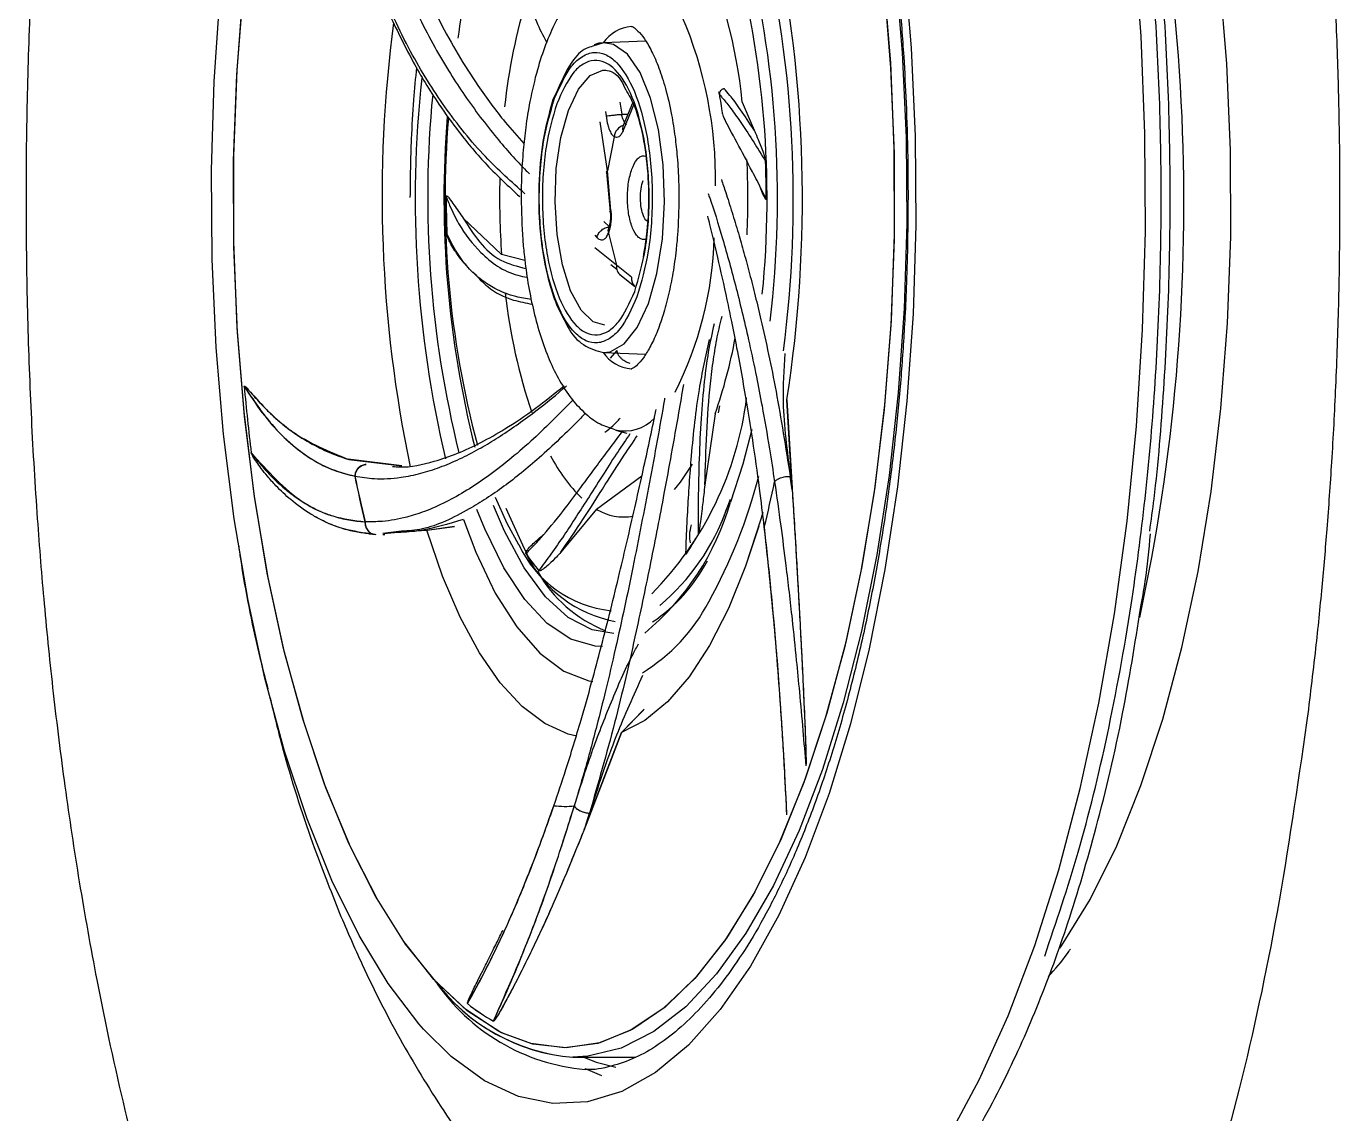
# Model space of a CAD drawing. Header units: inches. Extents: x 2 to 87, y 6 to 129.
# Drawn here: x 77.591 to 79.713, y 64.055 to 65.813 of the extents above; entities that cross this region are included whole.
import ezdxf

# ---------------------------------------------------------------- set-up
doc = ezdxf.new("R2010")
doc.units = ezdxf.units.IN
doc.header["$MEASUREMENT"] = 0
doc.layers.add('1', color=4, linetype='Continuous')

# ---------------------------------------------------------------- blocks, each defined once
blk = doc.blocks.new('2026 STRIDE')
at = {"layer": '1', "color": 3}
for p, q in [((76.259, 44.6798), (76.1909, 44.6772)), ((76.1909, 44.6772), (76.1735, 44.6714)), ((76.2173, 44.5809), (76.2203, 44.5615)), ((76.2224, 44.5348), (76.2411, 44.5795)), ((76.2379, 44.5794), (76.2229, 44.5434)), ((76.4149, 44.5812), (76.4345, 44.5357)), ((76.1943, 44.5657), (76.1953, 44.5587)), ((76.2203, 44.5615), (76.2305, 44.5615)), ((76.1971, 44.47), (76.1857, 44.5491)), ((76.2081, 44.5252), (76.1971, 44.47)), ((76.1959, 44.4678), (76.2016, 44.4036)), ((76.2028, 44.4061), (76.1971, 44.47)), ((75.9643, 44.3937), (76.0261, 44.3345)), ((76.1913, 44.3883), (76.2007, 44.3795)), ((76.1767, 44.3658), (76.1801, 44.3624)), ((76.1989, 44.3695), (76.2119, 44.3173)), ((76.2119, 44.3173), (76.1767, 44.3458)), ((76.0639, 44.325), (76.0261, 44.3345)), ((76.2124, 44.3103), (76.2026, 44.3178)), ((76.2363, 44.298), (76.2119, 44.3173)), ((76.2166, 44.3029), (76.2415, 44.2832)), ((76.1909, 44.1762), (76.2589, 44.1736)), ((76.2125, 44.1793), (76.2017, 44.167)), ((76.3767, 44.0788), (76.3788, 44.0899)), ((76.4873, 44.0998), (76.4956, 43.9568)), ((76.4957, 43.9543), (76.4873, 44.0998)), ((76.3712, 44.0773), (76.3547, 43.9623)), ((76.2101, 44.051), (76.2286, 44.0461)), ((75.865, 43.9929), (75.7783, 44.0036)), ((75.7793, 44.0033), (75.865, 43.9929)), ((76.1798, 43.9228), (76.253, 43.9769)), ((76.4957, 43.9543), (76.4926, 43.9759)), ((76.4956, 43.9568), (76.4928, 43.9759)), ((76.3954, 43.9387), (76.3813, 43.9018)), ((76.1798, 43.9228), (76.1219, 43.8533)), ((75.9054, 43.8891), (75.9499, 43.8958)), ((75.9054, 43.8891), (75.9502, 43.8949)), ((75.8119, 43.8831), (75.8227, 43.8822)), ((75.8133, 43.883), (75.8229, 43.8822)), ((75.8644, 43.8872), (75.8342, 43.8836)), ((75.8342, 43.8819), (75.8376, 43.8819)), ((75.8588, 43.8853), (75.8358, 43.8833)), ((75.8358, 43.8819), (75.8376, 43.8819)), ((75.8388, 43.8848), (75.9054, 43.8891)), ((76.22, 43.5622), (76.2568, 43.5995)), ((76.22, 43.5622), (76.2557, 43.5978)), ((76.1618, 43.4107), (76.22, 43.5622)), ((76.22, 43.5622), (76.1628, 43.4131)), ((76.1618, 43.4107), (76.1682, 43.4314)), ((76.1628, 43.4131), (76.1684, 43.4314)), ((76.1414, 43.037), (76.2432, 43.037)), ((76.1414, 43.037), (76.2432, 43.037)), ((76.188, 43.007), (76.1617, 43.0184))]:
    blk.add_line(p, q, dxfattribs=at)
at = {"layer": '1', "color": 3, "flags": 128}
for points in [[(76.8448, 43.1038), (76.8878, 43.2174), (76.9267, 43.3401), (76.9614, 43.4712), (76.9914, 43.6094), (77.0167, 43.754), (77.037, 43.9036), (77.0522, 44.0572), (77.062, 44.2136), (77.0666, 44.3717), (77.0658, 44.5302), (77.0596, 44.6878), (77.0481, 44.8435), (77.0314, 44.996), (77.0095, 45.1442), (76.9828, 45.287), (76.9513, 45.4231), (76.9153, 45.5517), (76.875, 45.6718), (76.8309, 45.7823), (76.7832, 45.8826)], [(76.2543, 45.8544), (76.3081, 45.8153), (76.3601, 45.7628), (76.4099, 45.6974), (76.4569, 45.6198), (76.5008, 45.5306), (76.541, 45.4309), (76.5773, 45.3215), (76.6092, 45.2035), (76.6364, 45.0779), (76.6588, 44.9462), (76.676, 44.8094), (76.6879, 44.6689), (76.6945, 44.5261), (76.6955, 44.3823), (76.6911, 44.239), (76.6812, 44.0975), (76.666, 43.9591), (76.6456, 43.8253), (76.6202, 43.6972), (76.59, 43.5762), (76.5554, 43.4633), (76.5166, 43.3598)], [(76.662, 44.7966), (76.6737, 44.6614), (76.6801, 44.5238), (76.6812, 44.3853), (76.6769, 44.2472), (76.6673, 44.1109), (76.6525, 43.9777), (76.6326, 43.849), (76.6078, 43.726), (76.5784, 43.61), (76.5446, 43.5021), (76.5068, 43.4034), (76.4654, 43.3148), (76.4208, 43.2373), (76.3734, 43.1717), (76.3237, 43.1185), (76.2721, 43.0783), (76.2193, 43.0515), (76.1657, 43.0384), (76.1413, 43.037)], [(76.662, 44.7966), (76.6737, 44.6614), (76.6801, 44.5238), (76.6812, 44.3853), (76.6769, 44.2472), (76.6673, 44.1109), (76.6525, 43.9777), (76.6326, 43.849), (76.6078, 43.726), (76.5784, 43.61), (76.5446, 43.5021), (76.5068, 43.4034), (76.4654, 43.3148), (76.4208, 43.2373), (76.3734, 43.1717), (76.3237, 43.1185), (76.2721, 43.0783), (76.2193, 43.0515), (76.1657, 43.0384), (76.1413, 43.037)], [(76.6431, 44.7809), (76.6544, 44.6447), (76.6602, 44.5062), (76.6606, 44.367), (76.6555, 44.2283), (76.645, 44.0917), (76.6292, 43.9586), (76.6082, 43.8302), (76.5823, 43.708), (76.5517, 43.5931), (76.5167, 43.4868)], [(76.6439, 44.7731), (76.6548, 44.6367), (76.6604, 44.4982), (76.6605, 44.359), (76.6551, 44.2204), (76.6442, 44.084), (76.6281, 43.951), (76.6068, 43.823), (76.5806, 43.7011), (76.5498, 43.5867), (76.5146, 43.4809)], [(75.8999, 43.0824), (75.8927, 43.0907), (75.8429, 43.1561), (75.7959, 43.2337), (75.7521, 43.3228), (75.7118, 43.4225), (75.6756, 43.5319), (75.6436, 43.65), (75.6164, 43.7755), (75.594, 43.9073), (75.5768, 44.0441), (75.5649, 44.1845), (75.5584, 44.3273), (75.5573, 44.4711), (75.5618, 44.6144), (75.5716, 44.756)], [(76.0263, 43.0766), (76.0201, 43.0798), (75.9677, 43.1145), (75.9169, 43.1627), (75.8683, 43.2238), (75.8224, 43.2973), (75.7795, 43.3824), (75.7402, 43.4782), (75.7049, 43.5838), (75.674, 43.698), (75.6476, 43.8196), (75.6262, 43.9475), (75.61, 44.0803), (75.599, 44.2167), (75.5935, 44.3552), (75.5934, 44.4945), (75.5988, 44.633), (75.6096, 44.7695)], [(76.9284, 43.213), (76.9312, 43.2171), (76.9773, 43.2922), (77.0202, 43.3789), (77.0594, 43.4763), (77.0946, 43.5834), (77.1255, 43.6992), (77.1516, 43.8224), (77.1727, 43.9518), (77.1887, 44.086), (77.1993, 44.2236), (77.2044, 44.3634), (77.204, 44.5037), (77.1981, 44.6432), (77.1867, 44.7805), (77.17, 44.9141), (77.1482, 45.0427), (77.1214, 45.1649), (77.0899, 45.2795), (77.0541, 45.3853), (77.0143, 45.4813), (76.9709, 45.5664), (76.933, 45.6274)], [(76.0294, 43.0751), (76.0232, 43.0782), (75.9707, 43.1121), (75.9198, 43.1595), (75.871, 43.22), (75.8249, 43.2928), (75.7819, 43.3772), (75.7424, 43.4724), (75.7069, 43.5774), (75.6756, 43.6912), (75.649, 43.8124), (75.6273, 43.94), (75.6108, 44.0726), (75.5995, 44.2088), (75.5936, 44.3472), (75.5932, 44.4865), (75.5983, 44.6251), (75.6088, 44.7617), (75.6247, 44.8949), (75.6456, 45.0232), (75.6716, 45.1455), (75.7022, 45.2603), (75.7371, 45.3666)], [(76.1909, 44.6772), (76.1833, 44.6762), (76.176, 44.6737)], [(76.1909, 44.1762), (76.2014, 44.1773), (76.2243, 44.1901), (76.2454, 44.2166), (76.2634, 44.2554), (76.2772, 44.3042), (76.2862, 44.36), (76.2897, 44.4197), (76.2875, 44.4799), (76.2798, 44.5369), (76.267, 44.5876), (76.2499, 44.6289), (76.2294, 44.6584), (76.2068, 44.6745), (76.1909, 44.6772)], [(76.1932, 44.2205), (76.1744, 44.2259), (76.1548, 44.2449), (76.1378, 44.2762), (76.1245, 44.3178), (76.1159, 44.3669), (76.1125, 44.42), (76.1146, 44.4736), (76.1219, 44.524), (76.1341, 44.5677), (76.1503, 44.6019), (76.1693, 44.6241), (76.19, 44.6328), (76.1947, 44.6329)], [(76.2016, 44.4036), (76.2013, 44.4043), (76.2017, 44.4052), (76.2028, 44.4061)], [(76.4305, 44.0517), (76.416, 43.9958), (76.3962, 43.9341)], [(76.334, 43.9957), (76.3148, 43.9669), (76.305, 43.9549)], [(76.0541, 43.8656), (76.0354, 43.8998), (76.0163, 43.942)], [(76.1891, 43.7011), (76.1772, 43.7018), (76.1381, 43.7131), (76.1, 43.7384), (76.0637, 43.777), (76.0297, 43.8283), (75.9989, 43.8912), (75.9864, 43.9225)], [(76.2073, 43.722), (76.1723, 43.7278), (76.134, 43.7477), (76.0972, 43.7815), (76.0626, 43.8284), (76.031, 43.8874), (76.0133, 43.9292)], [(76.0329, 43.9246), (76.0626, 43.8594), (76.0676, 43.8502)], [(76.4482, 43.9174), (76.4452, 43.9066), (76.4206, 43.8307), (76.3928, 43.7624), (76.3622, 43.7026), (76.3292, 43.6522), (76.2942, 43.6116), (76.2576, 43.5815), (76.22, 43.5622)], [(75.9645, 43.9063), (75.9845, 43.8536), (76.016, 43.7874), (76.0507, 43.7326), (76.0879, 43.6902), (76.127, 43.6609), (76.1673, 43.6453), (76.1734, 43.6442)], [(76.4419, 43.8954), (76.4206, 43.8307), (76.3928, 43.7624), (76.3622, 43.7026), (76.3292, 43.6522), (76.2942, 43.6116), (76.2576, 43.5815), (76.22, 43.5622)], [(76.148, 43.556), (76.1339, 43.5594), (76.096, 43.5763), (76.0592, 43.604), (76.0238, 43.6423), (75.9903, 43.6906), (75.9591, 43.7484), (75.9307, 43.8148), (75.9054, 43.8891)], [(76.148, 43.556), (76.1339, 43.5594), (76.096, 43.5763), (76.0592, 43.604), (76.0238, 43.6423), (75.9903, 43.6906), (75.9591, 43.7484), (75.9307, 43.8148), (75.9054, 43.8891)], [(76.5146, 43.4809), (76.4754, 43.3849), (76.4327, 43.2995), (76.3868, 43.2257), (76.3383, 43.1642), (76.2875, 43.1156), (76.2352, 43.0805), (76.1817, 43.0593), (76.1276, 43.052), (76.0736, 43.0589), (76.0263, 43.0766)], [(76.5167, 43.4868), (76.4778, 43.3901), (76.4352, 43.3041), (76.3895, 43.2296), (76.3411, 43.1674), (76.2905, 43.118), (76.2382, 43.0822), (76.1848, 43.0601), (76.1308, 43.052), (76.0767, 43.0581), (76.0294, 43.0751)], [(76.5166, 43.3598), (76.4741, 43.2665), (76.4282, 43.1844), (76.3795, 43.1142), (76.3283, 43.0567), (76.2751, 43.0124), (76.2205, 42.9817), (76.165, 42.9649), (76.1092, 42.9622), (76.0535, 42.9736), (75.9985, 42.999), (75.9447, 43.0381), (75.8999, 43.0824)], [(76.0835, 42.7563), (76.0996, 42.7392), (76.1577, 42.687), (76.2174, 42.6481), (76.2782, 42.6226), (76.3396, 42.6109), (76.4012, 42.613), (76.4625, 42.6289), (76.523, 42.6585), (76.5822, 42.7016), (76.6398, 42.7578), (76.6953, 42.8267), (76.7482, 42.9077), (76.7982, 43.0004), (76.8448, 43.1038)], [(76.1589, 43.037), (76.179, 43.0292), (76.2106, 43.0209)]]:
    blk.add_lwpolyline(points, dxfattribs=at)
at = {"layer": '1', "color": 3}
for centre, radius, start, end in [((73.9516, 44.4175), 3.1772, 347.8307, 16.3311), ((76.8559, 44.56), 0.909, 152.0688, 172.132), ((74.7781, 44.4264), 1.6939, 353.2393, 14.4881), ((74.6166, 44.4244), 1.881, 352.5065, 13.2257), ((74.3909, 44.4248), 2.1214, 351.1873, 11.898), ((75.6564, 44.5113), 0.7617, 5.2684, 25.9269), ((74.8895, 44.4255), 1.5657, 354.3267, 15.0417), ((76.9825, 44.4717), 0.9568, 162.9645, 173.9024), ((77.9576, 44.4288), 2.1245, 172.41, 191.8857), ((76.2422, 44.6399), 0.0639, 95.5236, 144.2939), ((75.7051, 44.4567), 0.6668, 359.0837, 23.2894), ((77.7135, 44.4248), 1.8269, 173.873, 193.2994), ((77.6217, 44.4274), 1.7149, 174.4455, 193.937), ((77.5843, 44.4258), 1.6513, 175.4298, 194.108), ((77.4822, 44.4255), 1.5474, 175.1641, 194.9366), ((76.2295, 44.523), 0.0215, 107.8129, 174.1918), ((76.2313, 44.5386), 0.00968, 150.4182, 203.1262), ((75.1003, 44.4267), 1.3239, 357.4015, 2.6801), ((74.7465, 44.4267), 1.7073, 359.9402, 1.9661), ((77.3434, 44.4268), 1.3205, 178.6618, 184.0064), ((77.644, 44.4267), 1.7073, 179.9402, 181.9663), ((76.2072, 44.3733), 0.00913, 150.1252, 204.5202), ((75.7864, 44.377), 0.5836, 333.0141, 358.4854), ((76.2282, 44.3147), 0.0165, 170.9207, 234.4398), ((76.2533, 44.2957), 0.0172, 172.2133, 226.2871), ((76.941, 44.3737), 0.9146, 186.368, 198.7893), ((75.5808, 44.3526), 0.837, 340.7955, 349.4828), ((76.2404, 44.2105), 0.0607, 214.2999, 265.5833), ((78.7982, 44.4056), 3.2006, 185.092, 187.0298), ((78.7982, 44.4056), 3.2006, 185.0921, 187.0301), ((75.8784, 44.1706), 0.548, 315.4314, 352.9036), ((76.2247, 44.1176), 0.0681, 257.6268, 315.7336), ((76.343, 44.131), 0.267, 207.1537, 225.4711), ((77.5375, 44.3253), 1.783, 191.2852, 193.7095), ((77.5378, 44.3253), 1.783, 191.285, 193.7093), ((75.6122, 44.1896), 0.8566, 330.9269, 345.5891), ((74.7459, 44.3196), 1.7571, 345.9827, 348.4309), ((76.2234, 43.9937), 0.0833, 238.4093, 280.6941), ((75.9837, 44.0536), 0.4294, 309.6039, 343.8482), ((76.0486, 44.0448), 0.3624, 310.0525, 340.3284), ((75.9711, 44.0876), 0.4256, 326.0128, 331.1291), ((76.2223, 43.9431), 0.1852, 204.7125, 264.0305), ((76.3388, 44.0333), 0.3283, 213.6419, 219.7252), ((76.2465, 43.9398), 0.2016, 206.9093, 259.4226), ((76.1233, 43.9617), 0.2652, 303.5458, 332.5666), ((76.2744, 43.9295), 0.2183, 209.3061, 248.3855), ((76.103, 43.9069), 0.2904, 301.2496, 332.6274), ((76.1291, 43.5916), 0.1491, 262.8845, 275.5719), ((76.1293, 43.5916), 0.1491, 262.8834, 275.5707), ((76.1664, 43.3445), 0.3086, 216.2325, 265.3522), ((76.166, 43.3435), 0.3076, 216.5933, 265.3942), ((76.1896, 43.3418), 0.3258, 213.8843, 264.9825), ((76.175, 43.3802), 0.3278, 231.5138, 240.3727), ((76.175, 43.3802), 0.3278, 231.5147, 240.3727)]:
    blk.add_arc(centre, radius, start, end, dxfattribs=at)
for points, knots in [([(76.9038, 43.2004), (76.9224, 43.2554), (76.9603, 43.367), (77.007, 43.5584), (77.0425, 43.7511), (77.0671, 43.9391), (77.0829, 44.1172), (77.0916, 44.2999), (77.093, 44.4852), (77.087, 44.6698), (77.0736, 44.8506), (77.0534, 45.0258), (77.024, 45.2091), (76.9839, 45.3958), (76.932, 45.5778), (76.8729, 45.7386), (76.8067, 45.8804), (76.7325, 46), (76.6783, 46.0715), (76.6487, 46.0971), (76.6475, 46.0981)], [0, 0, 0, 0, 0.062432, 0.126801, 0.192981, 0.244714, 0.296452, 0.349286, 0.402125, 0.454959, 0.507798, 0.559531, 0.611269, 0.677444, 0.741814, 0.80425, 0.866681, 0.931051, 0.997231, 1, 1, 1, 1]), ([(76.1517, 45.8355), (76.1534, 45.8357), (76.1707, 45.8381), (76.2016, 45.8324), (76.2451, 45.8175), (76.2867, 45.7925), (76.3277, 45.7586), (76.368, 45.7152), (76.4074, 45.6626), (76.4454, 45.6009), (76.4817, 45.5304), (76.5159, 45.4516), (76.5477, 45.3651), (76.5766, 45.2718), (76.6024, 45.1724), (76.6248, 45.0683), (76.6435, 44.961), (76.6584, 44.8535), (76.669, 44.7513), (76.6759, 44.6607), (76.6803, 44.5758), (76.6826, 44.4997), (76.6829, 44.4485), (76.683, 44.4267)], [0, 0, 0, 0, 0.006784, 0.069703, 0.125784, 0.179444, 0.23203, 0.284296, 0.336569, 0.389002, 0.441661, 0.494527, 0.547544, 0.600627, 0.653654, 0.706447, 0.758686, 0.809705, 0.857661, 0.89891, 0.932091, 0.971112, 1, 1, 1, 1]), ([(77.0736, 43.8874), (77.076, 43.9048), (77.0861, 43.9793), (77.0971, 44.1175), (77.1062, 44.2998), (77.1075, 44.4852), (77.1015, 44.6698), (77.0881, 44.8506), (77.0679, 45.0258), (77.0385, 45.2089), (76.9988, 45.3966), (76.9625, 45.5172), (76.9446, 45.5766)], [0, 0, 0, 0, 0.0308697, 0.1317375, 0.2347399, 0.337754, 0.4407564, 0.5437705, 0.6446268, 0.7454947, 0.8745067, 1, 1, 1, 1]), ([(75.5398, 42.539), (75.5278, 42.5735), (75.5007, 42.6509), (75.4596, 42.7878), (75.4147, 42.9594), (75.3756, 43.1409), (75.3441, 43.3171), (75.3208, 43.4721), (75.302, 43.6223), (75.2873, 43.7666), (75.2754, 43.9145), (75.2662, 44.0688), (75.2601, 44.2324), (75.2576, 44.3974), (75.2589, 44.5634), (75.264, 44.7346), (75.2737, 44.9156), (75.2895, 45.1103), (75.3121, 45.3183), (75.3333, 45.4572), (75.3444, 45.5294)], [0, 0, 0, 0, 0.043701, 0.097888, 0.162651, 0.238107, 0.292693, 0.344621, 0.393873, 0.440432, 0.484277, 0.535162, 0.586293, 0.637683, 0.689347, 0.741299, 0.798035, 0.859985, 0.927263, 1, 1, 1, 1]), ([(75.8075, 44.9594), (75.8129, 44.9386), (75.8255, 44.8902), (75.8472, 44.8254), (75.8709, 44.7659), (75.8936, 44.7164), (75.9176, 44.6703), (75.942, 44.6288), (75.9747, 44.5789), (76.0153, 44.5259), (76.0512, 44.4847), (76.0697, 44.4668), (76.0715, 44.4651)], [0, 0, 0, 0, 0.101476, 0.235233, 0.331877, 0.422404, 0.515355, 0.605274, 0.682257, 0.84497, 0.985015, 1, 1, 1, 1]), ([(75.832, 44.9685), (75.8416, 44.9331), (75.8604, 44.8634), (75.8935, 44.779), (75.9256, 44.7114), (75.9555, 44.6576), (75.9906, 44.6029), (76.026, 44.5546), (76.0521, 44.5255), (76.0623, 44.5141)], [0, 0, 0, 0, 0.19292, 0.380042, 0.502759, 0.624435, 0.745461, 0.900391, 1, 1, 1, 1]), ([(76.0991, 44.6777), (76.0935, 44.6886), (76.08, 44.7148), (76.065, 44.7578), (76.0531, 44.8062), (76.0458, 44.8572), (76.0429, 44.9128), (76.0455, 44.9515), (76.0468, 44.9714)], [0, 0, 0, 0, 0.124196, 0.297506, 0.454483, 0.618384, 0.80423, 1, 1, 1, 1]), ([(77.3643, 44.8928), (77.3674, 44.844), (77.3732, 44.7513), (77.3781, 44.6182), (77.3804, 44.4984), (77.3807, 44.3782), (77.3788, 44.2538), (77.3743, 44.1243), (77.3679, 44.0035), (77.3603, 43.8953), (77.3516, 43.7948), (77.3411, 43.69), (77.3321, 43.6174), (77.3271, 43.5774)], [0, 0, 0, 0, 0.111127, 0.211379, 0.300811, 0.381291, 0.481986, 0.581303, 0.673906, 0.756501, 0.828688, 0.905688, 1, 1, 1, 1]), ([(76.0639, 44.4328), (76.0423, 44.4521), (75.9963, 44.4933), (75.9449, 44.5572), (75.9057, 44.616), (75.8782, 44.6635), (75.8536, 44.7128), (75.8294, 44.7692), (75.8086, 44.8258), (75.7961, 44.8682), (75.7908, 44.8862)], [0, 0, 0, 0, 0.183116, 0.390267, 0.487536, 0.587757, 0.695182, 0.783842, 0.908253, 1, 1, 1, 1]), ([(75.8125, 44.8117), (75.817, 44.7975), (75.8303, 44.7552), (75.855, 44.7008), (75.8811, 44.6494), (75.9031, 44.6113), (75.9275, 44.5731), (75.9603, 44.5279), (76.0033, 44.4766), (76.0376, 44.4449), (76.0555, 44.4284)], [0, 0, 0, 0, 0.08553, 0.254571, 0.36475, 0.446897, 0.537278, 0.662224, 0.823497, 1, 1, 1, 1]), ([(76.2054, 44.7993), (76.1996, 44.7978), (76.182, 44.7932), (76.1576, 44.7735), (76.1331, 44.7455), (76.1132, 44.7117), (76.097, 44.6747), (76.0829, 44.6319), (76.0723, 44.5867), (76.0652, 44.5426), (76.0607, 44.5014), (76.0582, 44.4634), (76.0579, 44.4375), (76.0578, 44.4267)], [0, 0, 0, 0, 0.053593, 0.162231, 0.275051, 0.379439, 0.479261, 0.577248, 0.691293, 0.777928, 0.850741, 0.937406, 1, 1, 1, 1]), ([(76.2363, 44.7035), (76.2363, 44.7035), (76.2362, 44.7035), (76.2381, 44.7033), (76.2462, 44.6971), (76.2569, 44.6843), (76.2689, 44.664), (76.2806, 44.6369), (76.2918, 44.6024), (76.3005, 44.5646), (76.3065, 44.5267), (76.3104, 44.4901), (76.3124, 44.4571), (76.3126, 44.435), (76.3127, 44.4267)], [0, 0, 0, 0, 0.007474, 0.113762, 0.202872, 0.294245, 0.388771, 0.486131, 0.583814, 0.695343, 0.780574, 0.854737, 0.945629, 1, 1, 1, 1]), ([(76.1118, 44.5873), (76.1205, 44.6067), (76.1339, 44.6365), (76.1568, 44.6564), (76.1753, 44.6631), (76.1941, 44.6596), (76.2171, 44.6429), (76.2422, 44.6022), (76.2597, 44.5404), (76.2676, 44.4824), (76.2702, 44.4344), (76.2688, 44.3863), (76.2626, 44.3263), (76.2519, 44.2899), (76.2449, 44.2662)], [0, 0, 0, 0, 0.119728, 0.18418, 0.25, 0.31582, 0.380272, 0.5, 0.619728, 0.68418, 0.75, 0.81582, 0.880272, 1, 1, 1, 1]), ([(76.1735, 44.6714), (76.1699, 44.6704), (76.1576, 44.6672), (76.1351, 44.6441), (76.1212, 44.6116), (76.113, 44.5924)], [0, 0, 0, 0, 0.146759, 0.494781, 1, 1, 1, 1]), ([(75.8886, 44.6371), (75.8869, 44.6197), (75.8833, 44.5815), (75.8792, 44.5113), (75.8785, 44.4584), (75.8781, 44.4267)], [0, 0, 0, 0, 0.252032, 0.552704, 1, 1, 1, 1]), ([(76.2413, 44.2749), (76.2479, 44.2973), (76.258, 44.3318), (76.2639, 44.3885), (76.2652, 44.434), (76.2628, 44.4793), (76.2552, 44.5342), (76.2387, 44.5926), (76.215, 44.6311), (76.1932, 44.6469), (76.1755, 44.6502), (76.1579, 44.6439), (76.1364, 44.6251), (76.1237, 44.5968), (76.1154, 44.5785)], [0, 0, 0, 0, 0.119728, 0.18418, 0.25, 0.31582, 0.380272, 0.5, 0.619728, 0.68418, 0.75, 0.81582, 0.880272, 1, 1, 1, 1]), ([(76.1932, 44.6329), (76.2021, 44.6313), (76.2136, 44.6292), (76.2244, 44.6063), (76.2268, 44.6012)], [0, 0, 0, 0, 0.776713, 1, 1, 1, 1]), ([(76.2268, 44.6012), (76.2319, 44.5926), (76.2434, 44.573), (76.2566, 44.5204), (76.2638, 44.4598), (76.2643, 44.3933), (76.2583, 44.3527), (76.255, 44.3309)], [0, 0, 0, 0, 0.164748, 0.377602, 0.580069, 0.773906, 1, 1, 1, 1]), ([(76.3768, 44.5981), (76.3788, 44.5881), (76.381, 44.5769), (76.3826, 44.5636), (76.3828, 44.5621)], [0, 0, 0, 0, 0.88942, 1, 1, 1, 1]), ([(76.3864, 44.6026), (76.3859, 44.6026), (76.3848, 44.6026), (76.3831, 44.6021), (76.3815, 44.6012), (76.3802, 44.5999), (76.3791, 44.5984), (76.3785, 44.5966), (76.3782, 44.5949), (76.3783, 44.5938), (76.3784, 44.5932)], [0, 0, 0, 0, 0.114792, 0.237857, 0.367229, 0.500031, 0.632829, 0.76219, 0.885236, 1, 1, 1, 1]), ([(76.4345, 44.5357), (76.4267, 44.5475), (76.4108, 44.5717), (76.3949, 44.5925), (76.386, 44.6027), (76.3861, 44.6029), (76.3861, 44.603)], [0, 0, 0, 0, 0.2785842, 0.572863, 0.8217447, 1, 1, 1, 1]), ([(76.108, 44.5811), (76.1024, 44.5605), (76.0913, 44.5197), (76.0853, 44.4478), (76.0868, 44.3728), (76.097, 44.3085), (76.1126, 44.2561), (76.1248, 44.2335), (76.1311, 44.2218)], [0, 0, 0, 0, 0.1829396, 0.3620831, 0.5331692, 0.7347823, 0.8628288, 1, 1, 1, 1]), ([(76.2449, 44.2662), (76.2362, 44.2468), (76.2227, 44.2169), (76.1999, 44.197), (76.1813, 44.1903), (76.1626, 44.1938), (76.1395, 44.2105), (76.1144, 44.2512), (76.097, 44.313), (76.089, 44.3711), (76.0865, 44.4191), (76.0879, 44.4672), (76.0941, 44.5271), (76.1048, 44.5636), (76.1118, 44.5873)], [0, 0, 0, 0, 0.119728, 0.18418, 0.25, 0.31582, 0.380272, 0.5, 0.619728, 0.68418, 0.75, 0.81582, 0.880272, 1, 1, 1, 1]), ([(76.1154, 44.5785), (76.1088, 44.5561), (76.0987, 44.5216), (76.0928, 44.465), (76.0915, 44.4195), (76.0939, 44.3741), (76.1015, 44.3192), (76.1179, 44.2608), (76.1417, 44.2223), (76.1634, 44.2065), (76.1812, 44.2032), (76.1987, 44.2096), (76.2203, 44.2284), (76.233, 44.2566), (76.2413, 44.2749)], [0, 0, 0, 0, 0.119728, 0.18418, 0.25, 0.31582, 0.380272, 0.5, 0.619728, 0.68418, 0.75, 0.81582, 0.880272, 1, 1, 1, 1]), ([(76.113, 44.5924), (76.1113, 44.5899), (76.1092, 44.5868), (76.1082, 44.582), (76.108, 44.5811)], [0, 0, 0, 0, 0.818618, 1, 1, 1, 1]), ([(76.3777, 44.5942), (76.3782, 44.5936), (76.3788, 44.5929), (76.3856, 44.585), (76.3914, 44.5777), (76.4005, 44.5657), (76.4142, 44.5463), (76.4326, 44.5182), (76.4463, 44.4959), (76.4528, 44.4853)], [0, 0, 0, 0, 0.2292375, 0.3221975, 0.4145461, 0.5063499, 0.6786296, 0.8472745, 1, 1, 1, 1]), ([(76.1953, 44.5587), (76.1966, 44.5589), (76.1993, 44.5593), (76.2059, 44.5601), (76.2134, 44.5609), (76.2181, 44.5613), (76.2203, 44.5615)], [0, 0, 0, 0, 0.241066, 0.5, 0.758934, 1, 1, 1, 1]), ([(76.1953, 44.5587), (76.196, 44.5538), (76.1971, 44.5459), (76.2003, 44.5361), (76.2039, 44.5288), (76.2067, 44.5264), (76.2081, 44.5252)], [0, 0, 0, 0, 0.317005, 0.511298, 0.756925, 1, 1, 1, 1]), ([(76.2282, 44.5442), (76.2274, 44.5449), (76.226, 44.5461), (76.224, 44.5497), (76.2218, 44.5547), (76.2209, 44.559), (76.2203, 44.5615)], [0, 0, 0, 0, 0.242062, 0.454358, 0.679701, 1, 1, 1, 1]), ([(76.4538, 44.425), (76.4535, 44.4256), (76.4527, 44.4271), (76.4503, 44.4318), (76.4429, 44.4464), (76.4268, 44.4779), (76.4043, 44.5208), (76.3861, 44.5527), (76.3845, 44.5596), (76.3839, 44.5622)], [0, 0, 0, 0, 0.007834, 0.020926, 0.062728, 0.205474, 0.472485, 0.798923, 1, 1, 1, 1]), ([(76.2224, 44.5348), (76.2214, 44.5327), (76.2194, 44.5284), (76.2158, 44.5249), (76.2119, 44.5234), (76.2094, 44.5246), (76.2081, 44.5252)], [0, 0, 0, 0, 0.249864, 0.499991, 0.749866, 1, 1, 1, 1]), ([(76.4345, 44.5357), (76.4356, 44.5331), (76.4387, 44.526), (76.4433, 44.5148), (76.4477, 44.5035), (76.4505, 44.4948), (76.4524, 44.4895), (76.4528, 44.4857), (76.4528, 44.4853)], [0, 0, 0, 0, 0.191797, 0.519052, 0.729035, 0.856173, 0.983899, 1, 1, 1, 1]), ([(76.2367, 44.473), (76.2392, 44.4787), (76.2431, 44.4873), (76.2497, 44.493), (76.2544, 44.4949), (76.2574, 44.4941), (76.2586, 44.4938)], [0, 0, 0, 0, 0.408691, 0.630886, 0.85342, 1, 1, 1, 1]), ([(76.1959, 44.4678), (76.1959, 44.4678), (76.1955, 44.468), (76.1954, 44.4688), (76.1964, 44.4695), (76.1971, 44.47)], [0, 0, 0, 0, 0.007848, 0.357485, 1, 1, 1, 1]), ([(76.2584, 44.3596), (76.2579, 44.3593), (76.2555, 44.3584), (76.2514, 44.3596), (76.2447, 44.3642), (76.2375, 44.3761), (76.2324, 44.3939), (76.2301, 44.4107), (76.2294, 44.4245), (76.2298, 44.4383), (76.2316, 44.4556), (76.2347, 44.4662), (76.2367, 44.473)], [0, 0, 0, 0, 0.02627, 0.110776, 0.195411, 0.350847, 0.506282, 0.590788, 0.675423, 0.759929, 0.844565, 1, 1, 1, 1]), ([(76.2618, 44.3885), (76.2614, 44.3887), (76.259, 44.3895), (76.2552, 44.3969), (76.2516, 44.4096), (76.2502, 44.4253), (76.2511, 44.4415), (76.2535, 44.45), (76.2548, 44.4543)], [0, 0, 0, 0, 0.036223, 0.228979, 0.421734, 0.614489, 0.807245, 1, 1, 1, 1]), ([(76.3813, 44.456), (76.3836, 44.4491), (76.3893, 44.4325), (76.3985, 44.4037), (76.4083, 44.3709), (76.4178, 44.3377), (76.427, 44.3038), (76.4361, 44.2678), (76.4506, 44.2073), (76.4706, 44.1144), (76.4852, 44.0228), (76.4926, 43.9759)], [0, 0, 0, 0, 0.0643576, 0.1569652, 0.2465365, 0.3245851, 0.4026271, 0.4807871, 0.5592156, 0.7744472, 1, 1, 1, 1]), ([(75.9367, 44.4285), (75.9367, 44.4286), (75.9367, 44.4288), (75.9368, 44.4292), (75.9369, 44.4294), (75.9371, 44.4296), (75.9376, 44.4296), (75.9393, 44.4285), (75.9456, 44.4203), (75.954, 44.4079), (75.9617, 44.3973), (75.9643, 44.3937)], [0, 0, 0, 0, 0.005501, 0.011055, 0.016084, 0.02158, 0.030977, 0.060324, 0.195274, 0.730604, 1, 1, 1, 1]), ([(75.9367, 44.4285), (75.937, 44.4279), (75.9375, 44.4263), (75.9393, 44.4216), (75.9451, 44.407), (75.9604, 44.3755), (75.9939, 44.3331), (76.0321, 44.3047), (76.0625, 44.2989), (76.0676, 44.2979)], [0, 0, 0, 0, 0.0090557, 0.0241889, 0.0725091, 0.2375122, 0.5461569, 0.923495, 1, 1, 1, 1]), ([(76.0578, 44.4267), (76.0583, 44.4038), (76.059, 44.3717), (76.0634, 44.3259), (76.0685, 44.2884), (76.0768, 44.2466), (76.0876, 44.2063), (76.1011, 44.1685), (76.1172, 44.1342), (76.1361, 44.1042), (76.1585, 44.0793), (76.1826, 44.0605), (76.2012, 44.0546), (76.2093, 44.052)], [0, 0, 0, 0, 0.130505, 0.182744, 0.26845, 0.355448, 0.446979, 0.540573, 0.635587, 0.731759, 0.8289, 0.924822, 1, 1, 1, 1]), ([(76.683, 44.4267), (76.6826, 44.3806), (76.6819, 44.3161), (76.6775, 44.2219), (76.6724, 44.1428), (76.6639, 44.0502), (76.6525, 43.9553), (76.638, 43.859), (76.6204, 43.7635), (76.5997, 43.6703), (76.5762, 43.5807), (76.55, 43.4957), (76.5214, 43.4162), (76.4907, 43.3429), (76.4582, 43.2764), (76.4242, 43.2171), (76.389, 43.1653), (76.353, 43.1212), (76.3163, 43.0847), (76.2791, 43.0559), (76.2413, 43.0344), (76.2021, 43.0216), (76.1754, 43.0157), (76.1612, 43.0174), (76.1608, 43.0174)], [0, 0, 0, 0, 0.061849, 0.086492, 0.12731, 0.169383, 0.214197, 0.260592, 0.308084, 0.356281, 0.4049, 0.453725, 0.502589, 0.551365, 0.599959, 0.648317, 0.696435, 0.744385, 0.79236, 0.840718, 0.890174, 0.942001, 0.998318, 1, 1, 1, 1]), ([(76.3127, 44.4267), (76.3123, 44.4063), (76.3117, 44.3777), (76.3078, 44.3372), (76.3033, 44.3046), (76.2962, 44.2691), (76.2873, 44.2363), (76.2771, 44.2076), (76.266, 44.1842), (76.2552, 44.1669), (76.2455, 44.1557), (76.2384, 44.1505), (76.2362, 44.1499), (76.2364, 44.1499), (76.2364, 44.1499)], [0, 0, 0, 0, 0.1340846, 0.1876897, 0.2750633, 0.362862, 0.4537181, 0.5444354, 0.6335681, 0.7201868, 0.804389, 0.8882636, 0.9775562, 1, 1, 1, 1]), ([(76.36, 44.4333), (76.3608, 44.431), (76.3684, 44.4106), (76.3833, 44.361), (76.4014, 44.2964), (76.416, 44.2374), (76.427, 44.19), (76.4374, 44.1406), (76.4483, 44.0842), (76.4582, 44.0276), (76.4646, 43.9852), (76.4673, 43.9672)], [0, 0, 0, 0, 0.024213, 0.216587, 0.41525, 0.508534, 0.604648, 0.707671, 0.792699, 0.912013, 1, 1, 1, 1]), ([(76.4538, 44.425), (76.4538, 44.4248), (76.4538, 44.4246), (76.4537, 44.4243), (76.4537, 44.424), (76.4535, 44.4238), (76.4532, 44.4238), (76.452, 44.425), (76.4485, 44.4319), (76.4457, 44.4394), (76.4436, 44.4451)], [0, 0, 0, 0, 0.008766, 0.017618, 0.025632, 0.03439, 0.049365, 0.096133, 0.311192, 1, 1, 1, 1]), ([(76.2028, 44.4061), (76.203, 44.4028), (76.2034, 44.3963), (76.2028, 44.3864), (76.2014, 44.3771), (76.1997, 44.372), (76.1989, 44.3695)], [0, 0, 0, 0, 0.249863, 0.499991, 0.749866, 1, 1, 1, 1]), ([(76.2017, 44.4037), (76.2019, 44.4013), (76.2022, 44.3966), (76.2019, 44.3895), (76.2009, 44.383), (76.1998, 44.3796), (76.1993, 44.3778)], [0, 0, 0, 0, 0.253502, 0.504652, 0.753476, 1, 1, 1, 1]), ([(75.9643, 44.3937), (75.9812, 44.3667), (76.0057, 44.3274), (76.0515, 44.3156), (76.0657, 44.3119)], [0, 0, 0, 0, 0.689834, 1, 1, 1, 1]), ([(76.4507, 43.894), (76.4482, 43.9149), (76.4424, 43.9633), (76.4332, 44.028), (76.4238, 44.0876), (76.4152, 44.1371), (76.4067, 44.1831), (76.3985, 44.2246), (76.3881, 44.2746), (76.3762, 44.3276), (76.3659, 44.3717), (76.3605, 44.3924), (76.3593, 44.397)], [0, 0, 0, 0, 0.099013, 0.229525, 0.323824, 0.412154, 0.502849, 0.590586, 0.665701, 0.824465, 0.961113, 1, 1, 1, 1]), ([(75.9688, 44.3178), (75.9664, 44.3204), (75.96, 44.3274), (75.9519, 44.3387), (75.9451, 44.35), (75.9413, 44.3576), (75.9392, 44.3624), (75.9382, 44.3654), (75.9378, 44.3671), (75.9378, 44.3679), (75.9377, 44.3681)], [0, 0, 0, 0, 0.191801, 0.519634, 0.729787, 0.856818, 0.93009, 0.970764, 0.992671, 1, 1, 1, 1]), ([(76.0742, 44.2621), (76.0658, 44.2634), (76.0444, 44.2668), (76.0178, 44.2776), (75.9922, 44.2938), (75.9715, 44.3133), (75.9526, 44.3381), (75.9428, 44.3579), (75.9377, 44.3681)], [0, 0, 0, 0, 0.131432, 0.333562, 0.480937, 0.650917, 0.820133, 1, 1, 1, 1]), ([(76.1801, 44.3624), (76.1809, 44.3645), (76.1825, 44.3689), (76.1877, 44.3746), (76.1941, 44.3785), (76.1985, 44.3791), (76.2007, 44.3795)], [0, 0, 0, 0, 0.241066, 0.5, 0.758934, 1, 1, 1, 1]), ([(76.1801, 44.3624), (76.1812, 44.3614), (76.1835, 44.3593), (76.1873, 44.3581), (76.1915, 44.3588), (76.1957, 44.3624), (76.1978, 44.3671), (76.1989, 44.3695)], [0, 0, 0, 0, 0.168973, 0.334711, 0.541495, 0.770886, 1, 1, 1, 1]), ([(75.9804, 44.3061), (75.9879, 44.2979), (76.0059, 44.2781), (76.0384, 44.2614), (76.0654, 44.2564), (76.0757, 44.2544)], [0, 0, 0, 0, 0.304258, 0.733881, 1, 1, 1, 1]), ([(76.3547, 43.9623), (76.3555, 43.9904), (76.3571, 44.0463), (76.3621, 44.114), (76.3683, 44.165), (76.3744, 44.2018), (76.3798, 44.2242), (76.3824, 44.2353)], [0, 0, 0, 0, 0.284599, 0.565427, 0.713522, 0.857932, 1, 1, 1, 1]), ([(76.1311, 44.2218), (76.1315, 44.221), (76.1391, 44.2052), (76.1593, 44.1849), (76.18, 44.1792), (76.1909, 44.1762)], [0, 0, 0, 0, 0.02604, 0.487154, 1, 1, 1, 1]), ([(76.3695, 44.2226), (76.3662, 44.2076), (76.3598, 44.1783), (76.3531, 44.1269), (76.3482, 44.0692), (76.3452, 44.0048), (76.3438, 43.9416), (76.3438, 43.9009), (76.3438, 43.8821)], [0, 0, 0, 0, 0.154219, 0.301464, 0.47799, 0.661716, 0.843633, 1, 1, 1, 1]), ([(76.3239, 43.8497), (76.324, 43.8505), (76.3241, 43.8528), (76.3243, 43.8598), (76.3251, 43.8818), (76.3274, 43.9326), (76.3332, 44.0162), (76.3433, 44.1128), (76.3565, 44.1709), (76.3624, 44.1972)], [0, 0, 0, 0, 0.007324, 0.019564, 0.058649, 0.192116, 0.441769, 0.746986, 1, 1, 1, 1]), ([(76.2341, 44.1588), (76.233, 44.159), (76.2307, 44.1595), (76.2271, 44.161), (76.2234, 44.1633), (76.22, 44.1661), (76.217, 44.1694), (76.2147, 44.1728), (76.2132, 44.1762), (76.2127, 44.1783), (76.2125, 44.1793)], [0, 0, 0, 0, 0.114823, 0.237945, 0.367295, 0.5, 0.632705, 0.762055, 0.885176, 1, 1, 1, 1]), ([(76.4838, 44.1748), (76.4821, 44.1492), (76.4782, 44.0894), (76.4875, 44.0172), (76.4928, 43.9759)], [0, 0, 0, 0, 0.428871, 1, 1, 1, 1]), ([(75.6103, 44.1216), (75.6103, 44.1216), (75.6103, 44.1217), (75.6103, 44.1218), (75.6103, 44.1219), (75.6103, 44.122), (75.6104, 44.1221), (75.6104, 44.1221), (75.6106, 44.1222), (75.611, 44.122), (75.6128, 44.1207), (75.6158, 44.1173), (75.6199, 44.1127), (75.6242, 44.1077), (75.6292, 44.102), (75.6354, 44.0953), (75.6424, 44.0879), (75.6511, 44.0792), (75.6617, 44.0694), (75.6742, 44.0588), (75.6932, 44.0442), (75.7185, 44.0284), (75.7492, 44.0135), (75.7697, 44.0065), (75.7793, 44.0033)], [0, 0, 0, 0, 0.000333, 0.000622, 0.000893, 0.001176, 0.001495, 0.002083, 0.002831, 0.005715, 0.009976, 0.041211, 0.070681, 0.097317, 0.13425, 0.176598, 0.224292, 0.277254, 0.350407, 0.427941, 0.509735, 0.693839, 0.856973, 1, 1, 1, 1]), ([(75.6103, 44.1216), (75.6103, 44.1216), (75.6103, 44.1217), (75.6103, 44.1219), (75.6103, 44.1219), (75.6103, 44.122), (75.6104, 44.1221), (75.6106, 44.1222), (75.6113, 44.122), (75.6145, 44.1189), (75.6267, 44.1049), (75.6507, 44.0785), (75.6998, 44.0359), (75.7468, 44.0166), (75.7783, 44.0036)], [0, 0, 0, 0, 0.000433, 0.000804, 0.000984, 0.001172, 0.001593, 0.002742, 0.004411, 0.01688, 0.072248, 0.271558, 0.512493, 1, 1, 1, 1]), ([(75.6103, 44.1216), (75.6248, 44.0999), (75.6524, 44.0587), (75.6987, 44.0161), (75.7437, 43.9885), (75.7747, 43.9802), (75.7892, 43.9763)], [0, 0, 0, 0, 0.29268, 0.556946, 0.792739, 1, 1, 1, 1]), ([(75.6103, 44.1216), (75.6198, 44.1069), (75.6389, 44.0775), (75.6692, 44.0432), (75.6997, 44.0164), (75.7292, 43.9974), (75.7589, 43.9837), (75.779, 43.9788), (75.789, 43.9763)], [0, 0, 0, 0, 0.195459, 0.390276, 0.552712, 0.713557, 0.858443, 1, 1, 1, 1]), ([(75.789, 43.9763), (75.7995, 43.9747), (75.8237, 43.971), (75.8595, 43.9731), (75.895, 43.9802), (75.9265, 43.9904), (75.9579, 44.0035), (75.9881, 44.0191), (76.027, 44.0422), (76.0723, 44.0742), (76.1107, 44.1044), (76.1293, 44.1211), (76.1311, 44.1227)], [0, 0, 0, 0, 0.101476, 0.235233, 0.331877, 0.422404, 0.515355, 0.605274, 0.682256, 0.846046, 0.985015, 1, 1, 1, 1]), ([(75.8501, 43.9921), (75.854, 43.9918), (75.8755, 43.9897), (75.9108, 43.9979), (75.9547, 44.0125), (75.9927, 44.0302), (76.0347, 44.0541), (76.0795, 44.0841), (76.1117, 44.11), (76.1271, 44.1223)], [0, 0, 0, 0, 0.046949, 0.256935, 0.3946464, 0.5311897, 0.6670036, 0.8408629, 1, 1, 1, 1]), ([(76.3201, 44.1247), (76.3174, 44.1095), (76.3111, 44.0722), (76.3006, 44.0134), (76.2892, 43.9512), (76.278, 43.8926), (76.267, 43.8368), (76.2556, 43.7811), (76.2369, 43.6937), (76.2091, 43.5733), (76.182, 43.4795), (76.1682, 43.4314)], [0, 0, 0, 0, 0.064358, 0.156965, 0.246537, 0.324585, 0.402627, 0.480787, 0.559216, 0.774447, 1, 1, 1, 1]), ([(76.1416, 44.0996), (76.1188, 44.0765), (76.0722, 44.0294), (76.015, 43.9832), (75.9696, 43.9527), (75.9357, 43.9336), (75.9033, 43.9193), (75.8689, 43.9084), (75.8367, 43.9025), (75.8147, 43.9026), (75.8053, 43.9027)], [0, 0, 0, 0, 0.194742, 0.398364, 0.494341, 0.593231, 0.699229, 0.786712, 0.909472, 1, 1, 1, 1]), ([(76.2896, 44.1027), (76.2895, 44.102), (76.2821, 44.0571), (76.265, 43.9653), (76.2434, 43.8528), (76.2248, 43.7634), (76.2101, 43.6969), (76.1952, 43.6332), (76.1783, 43.5658), (76.1615, 43.5034), (76.1489, 43.4611), (76.1435, 43.4432)], [0, 0, 0, 0, 0.003133, 0.199663, 0.402618, 0.497917, 0.596107, 0.701356, 0.788221, 0.910112, 1, 1, 1, 1]), ([(76.1616, 44.0782), (76.1591, 44.0756), (76.1452, 44.0609), (76.1203, 44.0365), (76.0883, 44.007), (76.0583, 43.9816), (76.0299, 43.9596), (76.0016, 43.94), (75.9573, 43.9133), (75.9106, 43.8905), (75.8756, 43.888), (75.8644, 43.8872)], [0, 0, 0, 0, 0.024093, 0.135524, 0.243301, 0.337214, 0.431118, 0.525165, 0.619534, 0.878514, 1, 1, 1, 1]), ([(76.1106, 43.4436), (76.1171, 43.4629), (76.1322, 43.5075), (76.1525, 43.5744), (76.1714, 43.6411), (76.1873, 43.7007), (76.2024, 43.7599), (76.2163, 43.817), (76.2335, 43.89), (76.2526, 43.9749), (76.2682, 44.0462), (76.2754, 44.081), (76.2761, 44.0843)], [0, 0, 0, 0, 0.101476, 0.235233, 0.331877, 0.422404, 0.515355, 0.605274, 0.682257, 0.84497, 0.985015, 1, 1, 1, 1]), ([(76.1928, 44.0473), (76.1972, 44.0507), (76.2059, 44.0572), (76.2139, 44.0659), (76.2178, 44.0701)], [0, 0, 0, 0, 0.5101826, 1, 1, 1, 1]), ([(76.0654, 43.8514), (76.0657, 43.8517), (76.0665, 43.8524), (76.0688, 43.8547), (76.0762, 43.8621), (76.0942, 43.8814), (76.1279, 43.922), (76.1714, 43.9816), (76.2064, 44.0287), (76.2208, 44.0482)], [0, 0, 0, 0, 0.007613, 0.020336, 0.06096, 0.199682, 0.459166, 0.776403, 1, 1, 1, 1]), ([(76.2334, 44.0448), (76.227, 44.0353), (76.2124, 44.0137), (76.1904, 43.9793), (76.168, 43.944), (76.1465, 43.9104), (76.1177, 43.8662), (76.0992, 43.8411), (76.0862, 43.8235)], [0, 0, 0, 0, 0.103128, 0.233071, 0.383556, 0.518144, 0.661623, 1, 1, 1, 1]), ([(76.1219, 43.8533), (76.1337, 43.8706), (76.1555, 43.9025), (76.1907, 43.9581), (76.22, 44.0041), (76.2384, 44.0312), (76.2455, 44.0416)], [0, 0, 0, 0, 0.3422566, 0.6289586, 0.8567842, 1, 1, 1, 1]), ([(75.6304, 43.9992), (75.6284, 44.002), (75.6256, 44.0059), (75.6229, 44.0108), (75.622, 44.0127), (75.6218, 44.0135), (75.6217, 44.0138), (75.6217, 44.0139)], [0, 0, 0, 0, 0.6606285, 0.8922216, 0.9609371, 0.9839487, 1, 1, 1, 1]), ([(75.6217, 44.0139), (75.6484, 43.9843), (75.6885, 43.9398), (75.7528, 43.9093), (75.7879, 43.9049), (75.8055, 43.9027)], [0, 0, 0, 0, 0.4999742, 0.7500464, 1, 1, 1, 1]), ([(75.6217, 44.0139), (75.6278, 44.0063), (75.6405, 43.9901), (75.66, 43.9699), (75.6817, 43.9507), (75.7057, 43.9335), (75.7304, 43.9204), (75.7552, 43.911), (75.7788, 43.9049), (75.7966, 43.9034), (75.8053, 43.9027)], [0, 0, 0, 0, 0.118992, 0.250177, 0.358107, 0.500217, 0.652031, 0.750145, 0.877265, 1, 1, 1, 1]), ([(75.8119, 43.8831), (75.8047, 43.884), (75.7895, 43.8859), (75.7687, 43.8914), (75.7501, 43.8983), (75.7336, 43.906), (75.7119, 43.9181), (75.6873, 43.936), (75.6644, 43.9575), (75.6488, 43.9749), (75.6384, 43.9876), (75.6328, 43.9958), (75.6304, 43.9993)], [0, 0, 0, 0, 0.098604, 0.209055, 0.301248, 0.376186, 0.465066, 0.647182, 0.792929, 0.881443, 0.948118, 1, 1, 1, 1]), ([(75.8073, 43.9953), (75.8051, 43.995), (75.8006, 43.9944), (75.7946, 43.99), (75.7903, 43.9837), (75.7894, 43.9787), (75.789, 43.9763)], [0, 0, 0, 0, 0.24063, 0.5, 0.75937, 1, 1, 1, 1]), ([(75.7892, 43.9763), (75.7896, 43.9788), (75.7905, 43.9838), (75.7949, 43.9901), (75.8009, 43.9944), (75.8053, 43.995), (75.8075, 43.9953)], [0, 0, 0, 0, 0.243747, 0.504295, 0.76245, 1, 1, 1, 1]), ([(76.3547, 43.9623), (76.3541, 43.9571), (76.3525, 43.943), (76.3501, 43.9232), (76.3479, 43.9051), (76.346, 43.893), (76.345, 43.8852), (76.3439, 43.8824), (76.3438, 43.8821)], [0, 0, 0, 0, 0.191782, 0.518998, 0.728969, 0.85611, 0.98384, 1, 1, 1, 1]), ([(76.4673, 43.9672), (76.4683, 43.9684), (76.4698, 43.9702), (76.4736, 43.9724), (76.4771, 43.9738), (76.481, 43.9749), (76.4863, 43.9759), (76.4901, 43.9759), (76.4926, 43.9759)], [0, 0, 0, 0, 0.234643, 0.36249, 0.494052, 0.626491, 0.756856, 1, 1, 1, 1]), ([(76.4673, 43.9672), (76.4707, 43.9438), (76.477, 43.8997), (76.4864, 43.8254), (76.4949, 43.7525), (76.502, 43.6839), (76.5078, 43.6239), (76.5129, 43.5671), (76.5162, 43.5271), (76.5178, 43.5081)], [0, 0, 0, 0, 0.164615, 0.309415, 0.499757, 0.641868, 0.74981, 0.881002, 1, 1, 1, 1]), ([(76.4956, 43.9568), (76.4963, 43.9457), (76.4978, 43.9226), (76.5001, 43.8857), (76.5025, 43.8456), (76.505, 43.8022), (76.5075, 43.7555), (76.5102, 43.7054), (76.5124, 43.6594), (76.5143, 43.6201), (76.5156, 43.5898), (76.517, 43.5578), (76.5179, 43.5324), (76.5182, 43.515), (76.5181, 43.5102), (76.5179, 43.5088), (76.5179, 43.5084), (76.5178, 43.5082), (76.5178, 43.5081)], [0, 0, 0, 0, 0.080962, 0.167462, 0.259658, 0.357707, 0.461762, 0.571968, 0.68846, 0.761739, 0.827128, 0.884505, 0.967923, 0.990248, 0.996641, 0.998677, 0.999422, 1, 1, 1, 1]), ([(76.4957, 43.9543), (76.4968, 43.9383), (76.499, 43.9036), (76.5026, 43.8434), (76.5058, 43.7874), (76.5085, 43.7383), (76.5105, 43.7003), (76.5127, 43.6544), (76.515, 43.607), (76.5169, 43.5609), (76.518, 43.5312), (76.5182, 43.5145), (76.518, 43.5101), (76.5179, 43.5088), (76.5179, 43.5084), (76.5178, 43.5082), (76.5178, 43.5081)], [0, 0, 0, 0, 0.116058, 0.252234, 0.419435, 0.496544, 0.580239, 0.670725, 0.798539, 0.889314, 0.969997, 0.9908, 0.996799, 0.998729, 0.999441, 1, 1, 1, 1]), ([(75.8133, 43.883), (75.7971, 43.8856), (75.7681, 43.8904), (75.7397, 43.9021), (75.7274, 43.9098), (75.7259, 43.9108)], [0, 0, 0, 0, 0.528619, 0.942869, 1, 1, 1, 1]), ([(75.8053, 43.9027), (75.8054, 43.9002), (75.8056, 43.8963), (75.8077, 43.8916), (75.8099, 43.8883), (75.8127, 43.8856), (75.8169, 43.8829), (75.8204, 43.8825), (75.8227, 43.8822)], [0, 0, 0, 0, 0.234643, 0.36249, 0.494052, 0.626491, 0.756856, 1, 1, 1, 1]), ([(75.8055, 43.9027), (75.8055, 43.9014), (75.8055, 43.8988), (75.8065, 43.8949), (75.8081, 43.8911), (75.8104, 43.8879), (75.8133, 43.8853), (75.8174, 43.8829), (75.8208, 43.8825), (75.8229, 43.8822)], [0, 0, 0, 0, 0.121409, 0.249103, 0.380728, 0.513445, 0.644273, 0.770475, 1, 1, 1, 1]), ([(75.964, 43.9062), (75.9401, 43.899), (75.9, 43.887), (75.8707, 43.8858), (75.8588, 43.8853)], [0, 0, 0, 0, 0.596069, 1, 1, 1, 1]), ([(76.3312, 43.8687), (76.3307, 43.873), (76.3294, 43.8826), (76.3317, 43.8923), (76.3329, 43.8976)], [0, 0, 0, 0, 0.448171, 1, 1, 1, 1]), ([(76.4873, 43.4288), (76.4857, 43.4597), (76.4826, 43.5214), (76.477, 43.6085), (76.4709, 43.6897), (76.4645, 43.7621), (76.4578, 43.8306), (76.453, 43.873), (76.4507, 43.894)], [0, 0, 0, 0, 0.192911, 0.386635, 0.548014, 0.709749, 0.856107, 1, 1, 1, 1]), ([(76.4873, 43.4288), (76.4849, 43.4756), (76.4803, 43.5646), (76.4712, 43.6896), (76.4614, 43.7986), (76.4542, 43.8636), (76.4509, 43.894)], [0, 0, 0, 0, 0.292679, 0.556946, 0.792739, 1, 1, 1, 1]), ([(76.0654, 43.8514), (76.0654, 43.8515), (76.0653, 43.8516), (76.0652, 43.8519), (76.0652, 43.8523), (76.0653, 43.8527), (76.0655, 43.8536), (76.0669, 43.8563), (76.0733, 43.8639), (76.0826, 43.8723), (76.0911, 43.8795), (76.0939, 43.8819)], [0, 0, 0, 0, 0.0055006, 0.0110552, 0.016084, 0.0215799, 0.030977, 0.0603237, 0.1952739, 0.7306037, 1, 1, 1, 1]), ([(77.0588, 43.7627), (77.0615, 43.7772), (77.0685, 43.8157), (77.0725, 43.8572), (77.0749, 43.8831)], [0, 0, 0, 0, 0.375501, 1, 1, 1, 1]), ([(75.601, 43.8649), (75.6021, 43.8576), (75.6105, 43.7981), (75.6259, 43.7201), (75.6435, 43.6516), (75.6484, 43.6324)], [0, 0, 0, 0, 0.092362, 0.745131, 1, 1, 1, 1]), ([(76.1219, 43.8533), (76.1195, 43.8507), (76.1131, 43.8436), (76.1044, 43.835), (76.0966, 43.8284), (76.0918, 43.825), (76.089, 43.8235), (76.0874, 43.8231), (76.0866, 43.8231), (76.0863, 43.8234), (76.0862, 43.8235)], [0, 0, 0, 0, 0.191797, 0.519572, 0.729704, 0.856737, 0.930022, 0.970712, 0.992634, 1, 1, 1, 1]), ([(76.1515, 42.692), (76.1524, 42.6911), (76.1736, 42.6711), (76.2145, 42.6471), (76.2745, 42.6183), (76.3295, 42.6045), (76.3768, 42.6008), (76.4143, 42.603), (76.4463, 42.6083), (76.4776, 42.6168), (76.5094, 42.6288), (76.5567, 42.6521), (76.6201, 42.696), (76.6977, 42.7743), (76.772, 42.8766), (76.8382, 42.9954), (76.8942, 43.121), (76.9437, 43.2566), (76.9895, 43.4123), (77.03, 43.582), (77.0497, 43.7054), (77.0588, 43.7627)], [0, 0, 0, 0, 0.002634, 0.060539, 0.110923, 0.164592, 0.205733, 0.234956, 0.261725, 0.289209, 0.317404, 0.346308, 0.41688, 0.492918, 0.573753, 0.649645, 0.717601, 0.782121, 0.853424, 0.93191, 1, 1, 1, 1]), ([(76.1438, 43.4432), (76.1527, 43.4718), (76.17, 43.527), (76.2025, 43.6096), (76.2277, 43.6689), (76.2444, 43.6994), (76.2475, 43.7052)], [0, 0, 0, 0, 0.335313, 0.645529, 0.932767, 1, 1, 1, 1]), ([(76.254, 43.6543), (76.2393, 43.6218), (76.205, 43.5462), (76.1817, 43.4731), (76.1684, 43.4314)], [0, 0, 0, 0, 0.428871, 1, 1, 1, 1]), ([(75.652, 43.618), (75.6585, 43.5909), (75.678, 43.5107), (75.7153, 43.3945), (75.7496, 43.3074), (75.7644, 43.2697)], [0, 0, 0, 0, 0.223289, 0.663482, 1, 1, 1, 1]), ([(77.3271, 43.5774), (77.3121, 43.4743), (77.2824, 43.2697), (77.2209, 42.9831), (77.1702, 42.8105), (77.145, 42.7248)], [0, 0, 0, 0, 0.338249, 0.671516, 1, 1, 1, 1]), ([(75.9711, 43.1237), (75.9848, 43.1488), (76.0109, 43.1966), (76.0483, 43.279), (76.0812, 43.3603), (76.1014, 43.4171), (76.1108, 43.4436)], [0, 0, 0, 0, 0.292679, 0.556946, 0.792739, 1, 1, 1, 1]), ([(75.9711, 43.1237), (75.9801, 43.1399), (75.9981, 43.1725), (76.0238, 43.2253), (76.0481, 43.2795), (76.0699, 43.3328), (76.0908, 43.3875), (76.104, 43.425), (76.1106, 43.4436)], [0, 0, 0, 0, 0.192209, 0.385632, 0.546718, 0.708701, 0.855465, 1, 1, 1, 1]), ([(76.013, 43.0953), (76.0352, 43.1453), (76.0684, 43.2203), (76.1121, 43.3424), (76.1332, 43.4096), (76.1438, 43.4432)], [0, 0, 0, 0, 0.500022, 0.750062, 1, 1, 1, 1]), ([(76.013, 43.0953), (76.0182, 43.1067), (76.0292, 43.1305), (76.0451, 43.1671), (76.0619, 43.2079), (76.0796, 43.2533), (76.0968, 43.3002), (76.1131, 43.3474), (76.1279, 43.3925), (76.1384, 43.4265), (76.1435, 43.4432)], [0, 0, 0, 0, 0.118993, 0.250178, 0.358069, 0.500219, 0.652127, 0.750148, 0.877347, 1, 1, 1, 1]), ([(76.1435, 43.4432), (76.1445, 43.4419), (76.146, 43.4398), (76.1497, 43.4372), (76.1531, 43.4354), (76.1569, 43.4338), (76.162, 43.4322), (76.1657, 43.4317), (76.1682, 43.4314)], [0, 0, 0, 0, 0.234643, 0.36249, 0.494052, 0.626491, 0.756856, 1, 1, 1, 1]), ([(76.1438, 43.4432), (76.1442, 43.4425), (76.1451, 43.4411), (76.1474, 43.439), (76.1503, 43.437), (76.1538, 43.4351), (76.1576, 43.4336), (76.1625, 43.4321), (76.1661, 43.4317), (76.1684, 43.4314)], [0, 0, 0, 0, 0.121409, 0.249103, 0.380728, 0.513445, 0.644273, 0.770475, 1, 1, 1, 1]), ([(76.1628, 43.4131), (76.1589, 43.4033), (76.1507, 43.3827), (76.138, 43.3516), (76.1242, 43.3188), (76.1093, 43.2845), (76.0934, 43.2491), (76.0764, 43.2127), (76.0593, 43.1779), (76.0438, 43.1476), (76.0302, 43.1225), (76.021, 43.1061), (76.0154, 43.0977), (76.0138, 43.0957), (76.0133, 43.0954), (76.0131, 43.0953), (76.013, 43.0953), (76.013, 43.0953)], [0, 0, 0, 0, 0.076091, 0.159217, 0.249599, 0.347471, 0.453074, 0.566653, 0.688459, 0.798268, 0.884794, 0.967963, 0.990274, 0.996657, 0.998687, 0.999427, 1, 1, 1, 1]), ([(76.1618, 43.4107), (76.1544, 43.3922), (76.1382, 43.3515), (76.1147, 43.2965), (76.0938, 43.2499), (76.0765, 43.2129), (76.0601, 43.1793), (76.0442, 43.1483), (76.0298, 43.1216), (76.0206, 43.1054), (76.0153, 43.0974), (76.0138, 43.0957), (76.0133, 43.0953), (76.0131, 43.0953), (76.013, 43.0953), (76.013, 43.0953)], [0, 0, 0, 0, 0.145205, 0.32012, 0.464874, 0.56292, 0.670696, 0.798522, 0.889305, 0.969994, 0.990799, 0.996799, 0.998729, 0.999441, 1, 1, 1, 1]), ([(75.7644, 43.2697), (75.7763, 43.242), (75.8072, 43.1701), (75.8635, 43.0606), (75.9348, 42.9443), (76.0065, 42.8441), (76.0584, 42.7856), (76.0813, 42.7598)], [0, 0, 0, 0, 0.149908, 0.388853, 0.61514, 0.830486, 1, 1, 1, 1]), ([(75.9711, 43.1237), (75.9711, 43.1237), (75.971, 43.1237), (75.971, 43.1238), (75.971, 43.1239), (75.9709, 43.124), (75.9709, 43.1241), (75.9709, 43.1242), (75.971, 43.1247), (75.9711, 43.1253), (75.9721, 43.1283), (75.9742, 43.133), (75.9778, 43.1407), (75.9824, 43.1502), (75.9885, 43.1624), (75.9962, 43.1776), (76.0048, 43.1948), (76.0146, 43.2144), (76.0223, 43.2301), (76.0272, 43.2402), (76.0284, 43.2426)], [0, 0, 0, 0, 0.000646, 0.001215, 0.001741, 0.002265, 0.002831, 0.003472, 0.005065, 0.009784, 0.016766, 0.068353, 0.13063, 0.215373, 0.320138, 0.45323, 0.614272, 0.760933, 0.94275, 1, 1, 1, 1]), ([(76.9097, 43.1676), (76.9203, 43.1791), (76.9326, 43.1924), (76.9438, 43.2092), (76.9453, 43.2115)], [0, 0, 0, 0, 0.864851, 1, 1, 1, 1])]:
    blk.add_open_spline(points, degree=3, knots=knots, dxfattribs=at)

msp = doc.modelspace()

# ---------------------------------------------------------------- block references
msp.add_blockref('2026 STRIDE', (2.3326, 21.1096))

doc.saveas('drawing.dxf')
